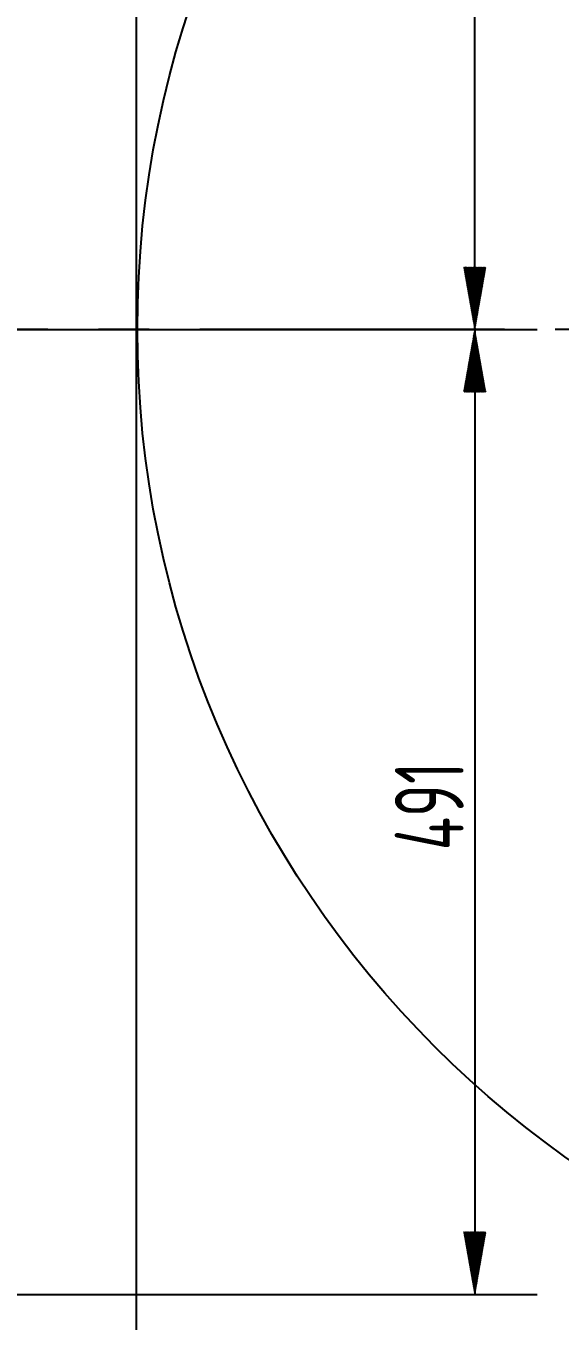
# Model space of a CAD drawing. Header units: millimetres. Extents: x 10462777 to 22643323, y 453826 to 1389191.
# Drawn here: x 11272081 to 11272344, y 577526 to 578165 of the extents above; entities that cross this region are included whole.
import ezdxf

# ---------------------------------------------------------------- set-up
doc = ezdxf.new("R2010")
doc.units = ezdxf.units.MM
doc.header["$LTSCALE"] = 200
doc.header["$MEASUREMENT"] = 0
doc.linetypes.add('CENTER', pattern=[2, 1.25, -0.25, 0.25, -0.25])
doc.linetypes.add('CENTER2', pattern=[1.125, 0.75, -0.125, 0.125, -0.125])
doc.layers.get('0').update_dxf_attribs({"linetype": 'CONTINUOUS'})
doc.layers.add('1', color=1, linetype='CENTER')
doc.styles.add('iso-1', font='isocp.shx')
pattern_1 = [(45, (11264598.07192, 575850.65161), (-0.1369525464, 0.1369525464), [])]

# ---------------------------------------------------------------- blocks, each defined once
blk = doc.blocks.new('A$C33FF487E')
at = {"ltscale": 10}
blk.add_circle((500, 500), 500, dxfattribs=at)
blk = doc.blocks.new('A$C0AF778BD')
at = {"layer": '1', "color": 1, "linetype": 'CENTER2'}
blk.add_line((1181.22, 595.13, 0), (0, 595.13, 0), dxfattribs=at)
at = {"ltscale": 10}
blk.add_blockref('A$C33FF487E', (100.39, 95.13, 0), dxfattribs=at)

msp = doc.modelspace()

# ---------------------------------------------------------------- hatches: boundary and pattern name
at = {"layer": '1', "linetype": 'Continuous'}
h = msp.add_hatch(dxfattribs=at)
h.set_pattern_fill('ANSI31', color=27, scale=0.19368, angle=45, style=0, pattern_type=0)
h.set_pattern_definition(pattern_1)
h.paths.add_polyline_path([(11272301.74278, 578015.04485), (11272296.3213, 578045.79156), (11272307.16425, 578045.7916)], flags=0)
h = msp.add_hatch(dxfattribs=at)
h.set_pattern_fill('ANSI31', color=27, scale=0.19368, angle=45, style=0, pattern_type=0)
h.set_pattern_definition(pattern_1)
h.paths.add_polyline_path([(11272301.74278, 578015.04485), (11272307.16425, 577984.29815), (11272296.3213, 577984.29811)], flags=0)
h = msp.add_hatch(dxfattribs=at)
h.set_pattern_fill('ANSI31', color=27, scale=0.19368, angle=45, style=0, pattern_type=0)
h.set_pattern_definition([(45, (11264598.07192, 575850.65161), (-0.1369525464, 0.1369525464), [])])
h.paths.add_polyline_path([(11272301.74278, 577539.43759), (11272296.3213, 577570.18429), (11272307.16425, 577570.18433)], flags=0)

# ---------------------------------------------------------------- linework, layer by layer
at = {"layer": '1', "color": 251, "linetype": 'Continuous'}
msp.add_line((11272134.90389, 579232.32846), (11272134.90389, 576799.69805), dxfattribs=at)
at = {"layer": '1', "color": 27, "linetype": 'Continuous'}
for q in [(11272301.74278, 578494.40322), (11272301.74278, 577539.43759)]:
    msp.add_line((11272301.74278, 578015.04485), q, dxfattribs=at)
at = {"layer": '1', "color": 152, "linetype": 'Continuous'}
for p, q in [((11270918.81044, 578015.04485), (11272332.4895, 578015.04485)), ((11271079.14226, 578015.04485), (11272332.4895, 578015.04485)), ((11271863.47119, 577539.43759), (11272332.4895, 577539.43759))]:
    msp.add_line(p, q, dxfattribs=at)

# ---------------------------------------------------------------- block references
at = {"ltscale": 10}
msp.add_blockref('A$C0AF778BD', (11272035.09902, 577419.91217, 0), dxfattribs=at)

# ---------------------------------------------------------------- texts
at = {"layer": '1', "color": 23, "linetype": 'Continuous', "insert": (11272296.2127, 577758.28187), "char_height": 33.894026, "attachment_point": 7, "rotation": 90, "line_spacing_factor": 0.963855, "style": 'iso-1'}
msp.add_mtext('\\W00.721;491 ', dxfattribs=at)

doc.saveas('drawing.dxf')
